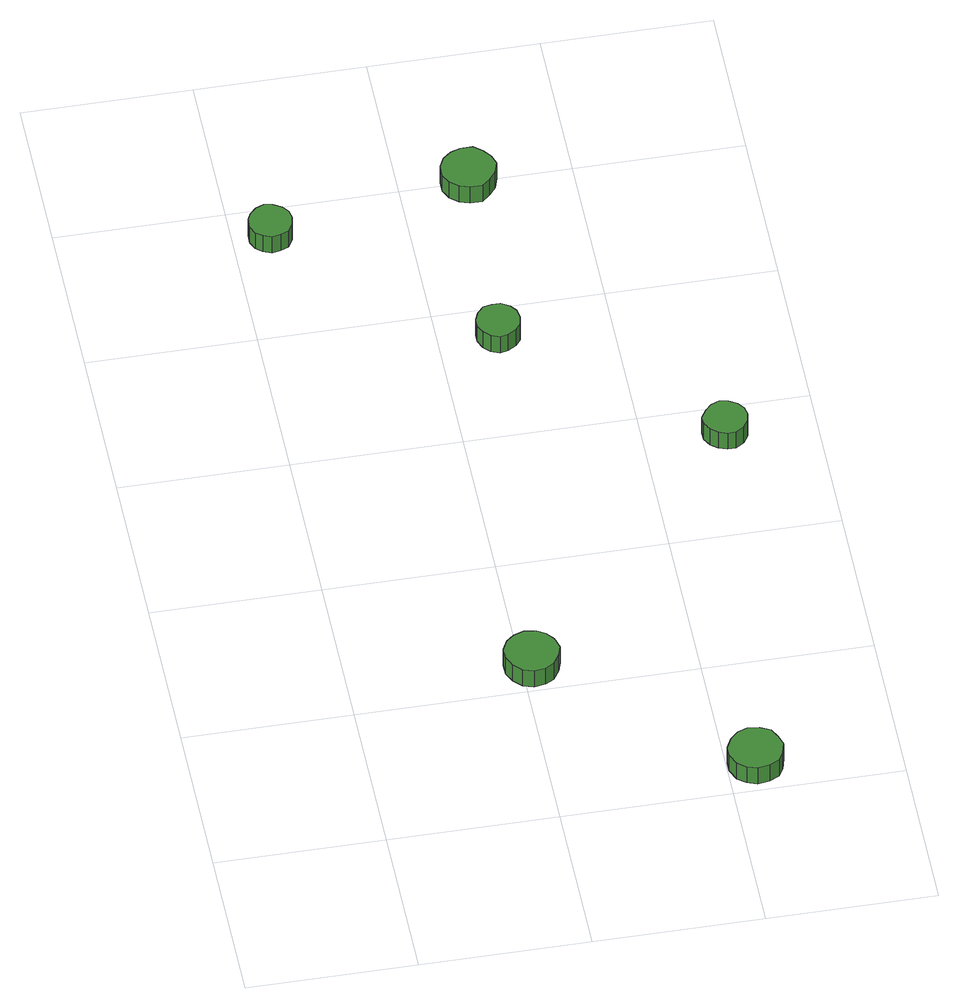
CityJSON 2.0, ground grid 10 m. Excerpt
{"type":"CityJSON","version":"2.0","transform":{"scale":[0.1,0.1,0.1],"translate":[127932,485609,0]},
"CityObjects":{
"tree1":{"type":"SolitaryVegetationObject","attributes":{"function":"something"},"geometry":[{"type":"MultiSurface","lod":"1","boundaries":[[[0,1,2,3,4,5,6,7,8,9,10,11,12,13,14]],[[15,16,17,18,19,20,21,22,23,24,25,26,27,28,29]],[[0,29,28,1]],[[1,28,27,2]],[[2,27,26,3]],[[3,26,25,4]],[[4,25,24,5]],[[5,24,23,6]],[[6,23,22,7]],[[7,22,21,8]],[[8,21,20,9]],[[9,20,19,10]],[[10,19,18,11]],[[11,18,17,12]],[[12,17,16,13]],[[13,16,15,14]],[[14,15,29,0]]]}]},
"tree2":{"type":"SolitaryVegetationObject","attributes":{"function":"something"},"geometry":[{"type":"MultiSurface","lod":"1","boundaries":[[[30,31,32,33,34,35,36,37,38,39,40,41,42,43,44]],[[45,46,47,48,49,50,51,52,53,54,55,56,57,58,59]],[[30,59,58,31]],[[31,58,57,32]],[[32,57,56,33]],[[33,56,55,34]],[[34,55,54,35]],[[35,54,53,36]],[[36,53,52,37]],[[37,52,51,38]],[[38,51,50,39]],[[39,50,49,40]],[[40,49,48,41]],[[41,48,47,42]],[[42,47,46,43]],[[43,46,45,44]],[[44,45,59,30]]]}]},
"tree3":{"type":"SolitaryVegetationObject","attributes":{"function":"something"},"geometry":[{"type":"MultiSurface","lod":"1","boundaries":[[[60,61,62,63,64,65,66,67,68,69,70,71,72,73,74]],[[75,76,77,78,79,80,81,82,83,84,85,86,87,88,89]],[[60,89,88,61]],[[61,88,87,62]],[[62,87,86,63]],[[63,86,85,64]],[[64,85,84,65]],[[65,84,83,66]],[[66,83,82,67]],[[67,82,81,68]],[[68,81,80,69]],[[69,80,79,70]],[[70,79,78,71]],[[71,78,77,72]],[[72,77,76,73]],[[73,76,75,74]],[[74,75,89,60]]]}]},
"tree4":{"type":"SolitaryVegetationObject","attributes":{"function":"something"},"geometry":[{"type":"MultiSurface","lod":"1","boundaries":[[[90,91,92,93,94,95,96,97,98,99,100,101,102,103,104]],[[105,106,107,108,109,110,111,112,113,114,115,116,117,118,119]],[[90,119,118,91]],[[91,118,117,92]],[[92,117,116,93]],[[93,116,115,94]],[[94,115,114,95]],[[95,114,113,96]],[[96,113,112,97]],[[97,112,111,98]],[[98,111,110,99]],[[99,110,109,100]],[[100,109,108,101]],[[101,108,107,102]],[[102,107,106,103]],[[103,106,105,104]],[[104,105,119,90]]]}]},
"tree5":{"type":"SolitaryVegetationObject","attributes":{"function":"something"},"geometry":[{"type":"MultiSurface","lod":"1","boundaries":[[[120,121,122,123,124,125,126,127,128,129,130,131,132,133,134]],[[135,136,137,138,139,140,141,142,143,144,145,146,147,148,149]],[[120,149,148,121]],[[121,148,147,122]],[[122,147,146,123]],[[123,146,145,124]],[[124,145,144,125]],[[125,144,143,126]],[[126,143,142,127]],[[127,142,141,128]],[[128,141,140,129]],[[129,140,139,130]],[[130,139,138,131]],[[131,138,137,132]],[[132,137,136,133]],[[133,136,135,134]],[[134,135,149,120]]]}]},
"tree6":{"type":"SolitaryVegetationObject","attributes":{"function":"something"},"geometry":[{"type":"MultiSurface","lod":"1","boundaries":[[[150,151,152,153,154,155,156,157,158,159,160,161,162,163,164]],[[165,166,167,168,169,170,171,172,173,174,175,176,177,178,179]],[[150,179,178,151]],[[151,178,177,152]],[[152,177,176,153]],[[153,176,175,154]],[[154,175,174,155]],[[155,174,173,156]],[[156,173,172,157]],[[157,172,171,158]],[[158,171,170,159]],[[159,170,169,160]],[[160,169,168,161]],[[161,168,167,162]],[[162,167,166,163]],[[163,166,165,164]],[[164,165,179,150]]]}]}
},
"vertices":[
[122,118,23],[120,125,23],[116,130,23],[111,133,23],[104,134,23],[98,132,23],[93,128,23],[90,122,23],[90,115,23],[93,109,23],[98,104,23],[104,102,23],[111,103,23],[116,106,23],[120,112,23],[120,112,10],[116,106,10],[111,103,10],[104,102,10],[98,104,10],[93,109,10],[90,115,10],[90,122,10],[93,128,10],[98,132,10],[104,134,10],[111,133,10],[116,130,10],[120,125,10],[122,118,10],
[34,476,25],[33,481,25],[30,485,25],[25,488,25],[20,489,25],[15,487,25],[11,483,25],[9,479,25],[9,473,25],[11,468,25],[15,465,25],[20,463,25],[25,464,25],[30,466,25],[33,471,25],[33,471,12],[30,466,12],[25,464,12],[20,463,12],[15,465,12],[11,468,12],[9,473,12],[9,479,12],[11,483,12],[15,487,12],[20,489,12],[25,488,12],[30,485,12],[33,481,12],[34,476,12],
[233,21,22],[231,27,22],[228,33,22],[222,36,22],[215,37,22],[209,35,22],[204,30,22],[201,24,22],[201,18,22],[204,11,22],[209,7,22],[215,5,22],[222,6,22],[228,9,22],[231,14,22],[231,14,9],[228,9,9],[222,6,9],[215,5,9],[209,7,9],[204,11,9],[201,18,9],[201,24,9],[204,30,9],[209,35,9],[215,37,9],[222,36,9],[228,33,9],[231,27,9],[233,21,9],
[147,377,23],[146,383,23],[143,387,23],[138,390,23],[133,390,23],[128,389,23],[124,385,23],[122,380,23],[122,375,23],[124,370,23],[128,366,23],[133,364,23],[138,365,23],[143,368,23],[146,372,23],[146,372,10],[143,368,10],[138,365,10],[133,364,10],[128,366,10],[124,370,10],[122,375,10],[122,380,10],[124,385,10],[128,389,10],[133,390,10],[138,390,10],[143,387,10],[146,383,10],[147,377,10],
[156,499,23],[154,505,23],[150,510,23],[145,514,23],[138,514,23],[132,512,23],[127,508,23],[124,502,23],[124,495,23],[127,489,23],[132,485,23],[138,483,23],[145,483,23],[150,487,23],[154,492,23],[154,492,10],[150,487,10],[145,483,10],[138,483,10],[132,485,10],[127,489,10],[124,495,10],[124,502,10],[127,508,10],[132,512,10],[138,514,10],[145,514,10],[150,510,10],[154,505,10],[156,499,10],
[260,279,23],[259,284,23],[256,288,23],[251,291,23],[246,292,23],[241,290,23],[237,286,23],[234,281,23],[234,276,23],[237,271,23],[241,268,23],[246,266,23],[251,266,23],[256,269,23],[259,274,23],[259,274,10],[256,269,10],[251,266,10],[246,266,10],[241,268,10],[237,271,10],[234,276,10],[234,281,10],[237,286,10],[241,290,10],[246,292,10],[251,291,10],[256,288,10],[259,284,10],[260,279,10]
]}
